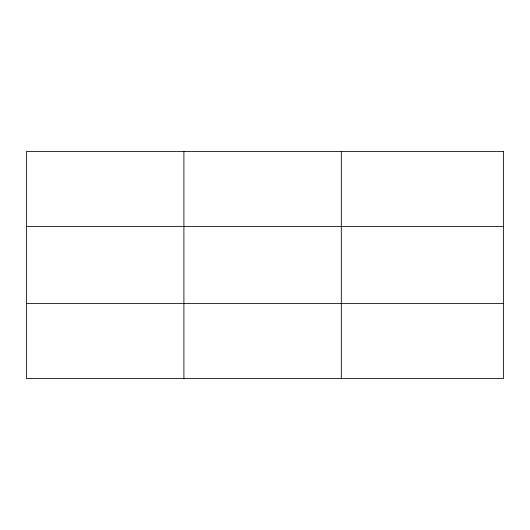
<?xml version="1.0" encoding="UTF-8"?>
<svg xmlns="http://www.w3.org/2000/svg" width="530" height="530" viewBox="0 0 530 530"><rect width="100%" height="100%" fill="white"/><g stroke="black" fill="none" stroke-linecap="round" stroke-linejoin="round"><path stroke-width="0.79" d="M183.91 151.441L183.91 378.559M341.32 151.441L341.32 378.559M26.5 226.389L503.5 226.389M26.5 303.61L503.5 303.61M503.5 151.441L503.5 378.559L26.5 378.559L26.5 151.441L503.5 151.441"/></g></svg>
